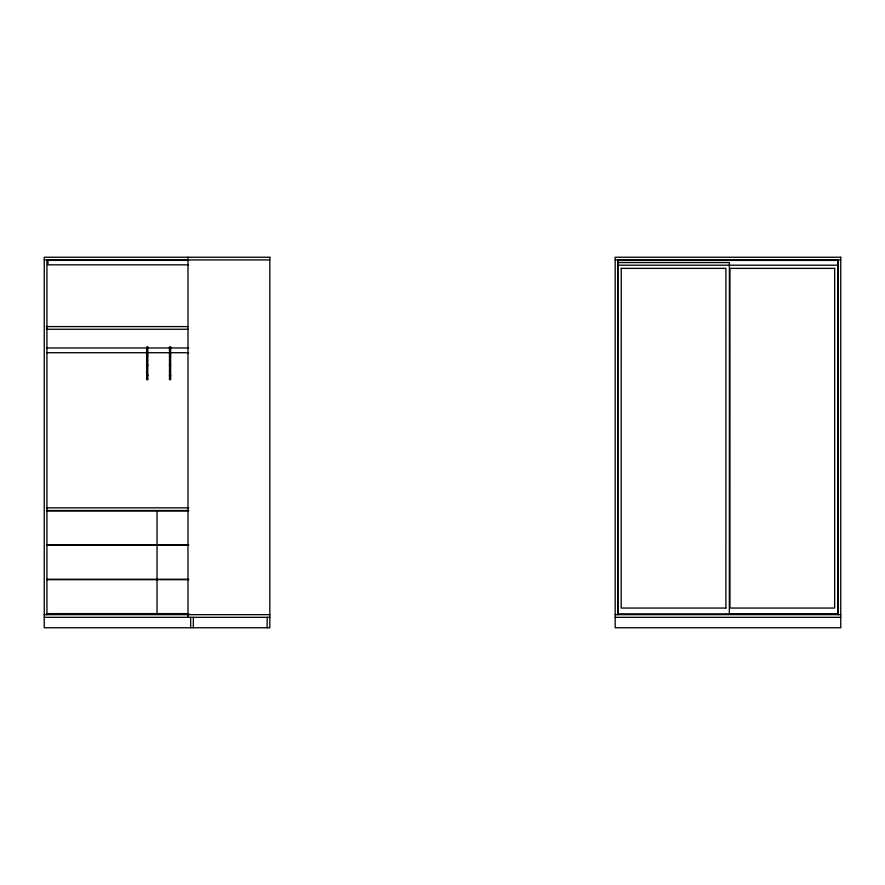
<?xml version="1.0" encoding="UTF-8"?>
<svg xmlns="http://www.w3.org/2000/svg" width="885" height="885" viewBox="0 0 885 885"><rect width="100%" height="100%" fill="white"/><g stroke="black" fill="none" stroke-linecap="round" stroke-linejoin="round"><path stroke-width="1.33" d="M44.25 259.925L269.825 259.925M615.175 259.925L840.75 259.925M47.967 260.378L188.571 260.378M617.763 260.411L838.195 260.411M617.763 262.557L729.384 262.557L729.328 613.858M188.605 264.836L47.967 264.836L47.967 259.925M617.763 265.201L838.195 265.201M621.181 268.365L725.91 268.365L725.888 608.05M46.33 326.587L188.096 326.587M46.33 329.264L188.096 329.264M146.644 347.705L147.784 347.705M169.489 347.705L170.628 347.705M46.927 347.96L188.693 347.96M46.927 352.717L188.693 352.717M146.644 355.892L147.784 355.892M169.489 355.892L170.628 355.892M146.644 364.819L147.784 364.819M169.489 364.819L170.628 364.819M146.644 365.56L147.784 365.56M169.489 365.56L170.628 365.56M146.644 375.24L147.784 375.24M169.489 375.24L170.628 375.24M146.644 375.727L147.784 375.727M169.489 375.727L170.628 375.727M146.644 378.957L147.784 378.957M169.489 378.957L170.628 378.957M46.927 507.824L188.693 507.824M46.927 510.501L188.693 510.501M46.927 510.944L188.693 510.944M46.927 544.872L188.693 544.872M46.927 545.315L188.693 545.315M46.927 579.244L188.693 579.244M46.927 579.686L188.693 579.686M725.91 608.05L621.181 608.05L621.237 268.365M46.927 613.615L188.693 613.615M188.605 613.913L47.967 613.913L47.967 614.655M617.763 613.858L838.195 613.858M47.978 614.278L188.593 614.278M729.328 614.256L838.172 614.256M44.25 614.655L269.825 614.655M615.175 614.655L840.75 614.655M44.25 617.332L269.825 617.332M615.175 617.332L840.75 617.332M838.195 259.925L838.195 614.655M838.073 259.925L838.073 614.655M617.852 259.925L617.852 614.655M617.763 259.925L617.763 614.655M267.148 617.332L267.148 627.753M193.339 617.332L193.339 627.753M190.662 617.332L190.662 627.753M187.985 257.247L187.985 617.332M157.032 510.944L157.032 544.872M157.032 545.315L157.032 579.244M157.032 579.686L157.032 613.615M46.927 259.925L46.927 614.655M269.825 257.247L44.25 257.247L44.25 627.753L269.825 627.753L269.825 257.247M840.75 257.247L615.175 257.247L615.175 627.753L840.75 627.753L840.75 257.247M834.655 268.365L729.937 268.365L729.959 608.05L834.655 608.05L834.655 268.365M147.784 346.964L146.644 346.964L146.644 379.698L147.784 379.698L147.784 346.964M170.628 346.964L169.489 346.964L169.489 379.698L170.628 379.698L170.628 346.964"/></g></svg>
